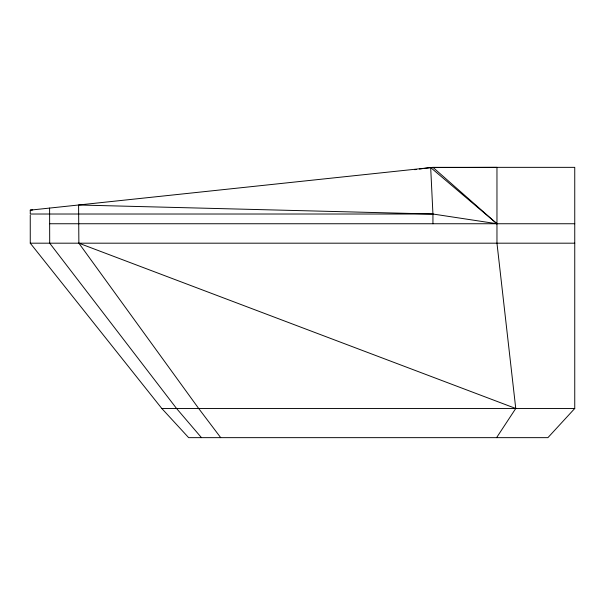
<?xml version="1.0" encoding="UTF-8"?>
<svg xmlns="http://www.w3.org/2000/svg" width="605" height="605" viewBox="0 0 605 605"><rect width="100%" height="100%" fill="white"/><g stroke="black" fill="none" stroke-linecap="round" stroke-linejoin="round"><path stroke-width="0.91" d="M496.584 437.649L515.755 408.481L496.962 243.187L496.962 167.351L430.684 167.585L424.135 168.455M432.938 167.351L496.962 223.744L432.938 214.019L30.258 214.019L30.258 210.132L432.938 167.351L574.75 167.351L574.75 408.481L547.911 437.649L188.647 437.649L161.807 408.481L30.258 243.187L30.25 215.183M414.78 169.687L416.648 169.438M419.462 169.067L422.267 168.697M30.258 210.132L32.67 209.882M49.701 223.744L574.75 223.744M30.258 243.187L574.75 243.187M161.807 408.481L574.75 408.481M432.938 223.744L432.938 214.019L78.597 204.997L78.869 243.187L198.674 408.481L220.719 437.649M78.869 243.187L515.755 408.481M496.962 223.744L430.684 167.585L432.938 214.019M201.48 437.649L176.554 408.481L49.701 243.187L49.595 208.075"/></g></svg>
